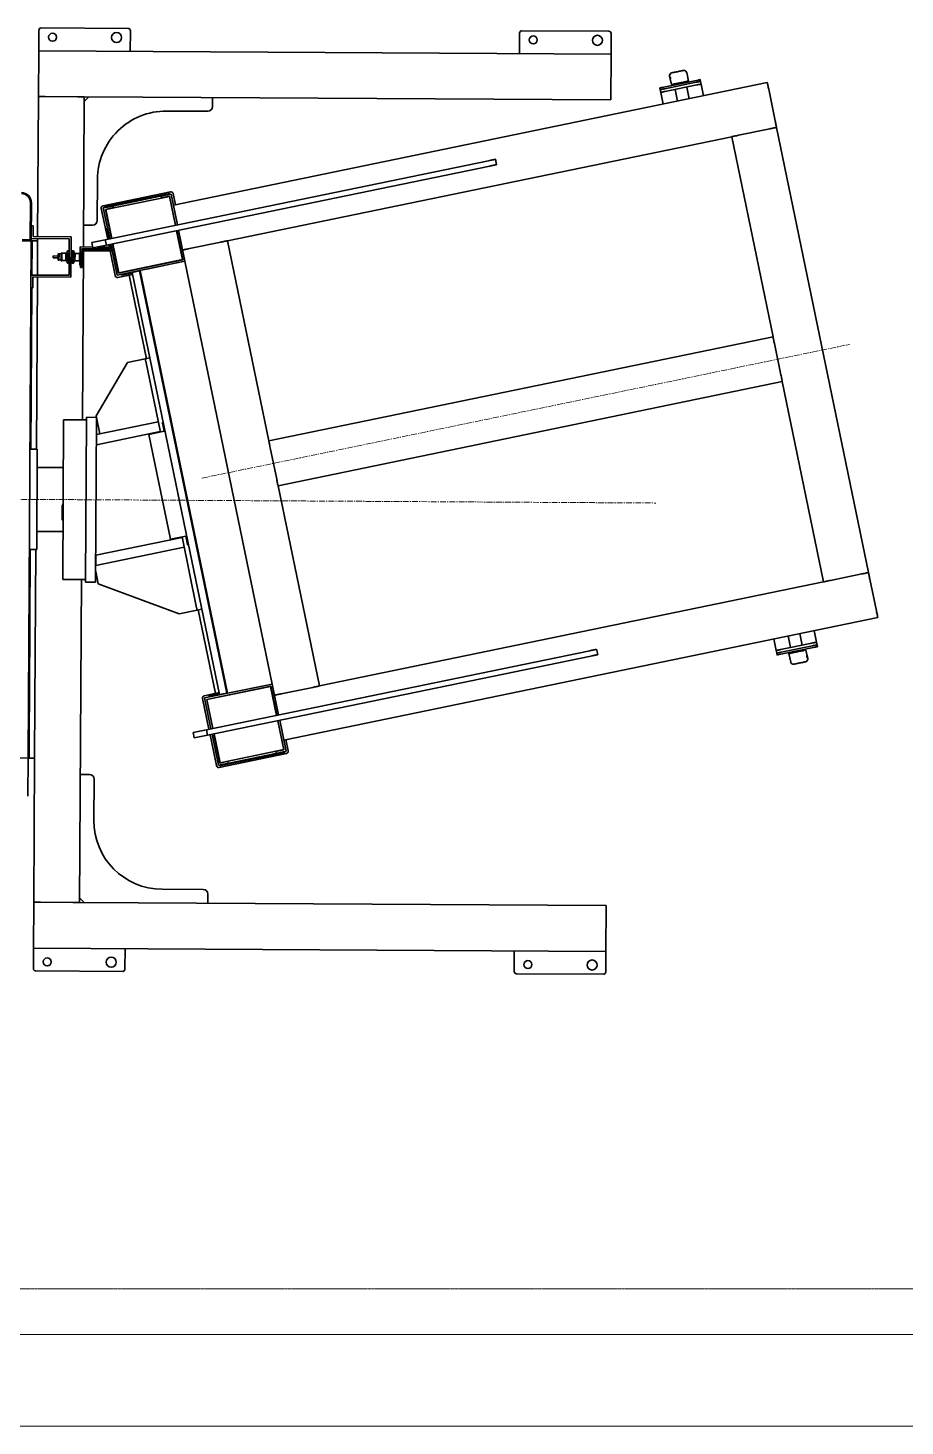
# Model space of a CAD drawing. Extents: x -59767 to 1106559, y -1290 to 1129522.
# Drawn here: x 70187 to 72102, y 589379 to 592433 of the extents above; entities that cross this region are included whole.
import ezdxf

# ---------------------------------------------------------------- set-up
doc = ezdxf.new("R2010")
doc.units = 0
doc.linetypes.add('CENTER', pattern=[2, 1.25, -0.25, 0.25, -0.25])
doc.linetypes.add('CENTERX2', pattern=[20.32, 12.7, -2.54, 2.54, -2.54])
doc.layers.get('0').update_dxf_attribs({"linetype": 'CONTINUOUS', "lineweight": 9})
for name, color, linetype, lineweight in [('CENTER', 1, 'CENTER', 9), ('WALL_200', 3, 'CONTINUOUS', 9), ('중간선', 5, 'CONTINUOUS', 9), ('중심선', 1, 'CENTER', 9)]:
    doc.layers.add(name, color=color, linetype=linetype, lineweight=lineweight)

# ---------------------------------------------------------------- blocks, each defined once
blk = doc.blocks.new('A$C43207309')
at = {"linetype": 'Continuous', "lineweight": 35}
for p, q in [((589.6, 2010), (589.6, 2055)), ((594.6, 2060), (784.6, 2060)), ((789.6, 2055), (789.6, 2010)), ((1639.6, 2010), (1639.6, 2055)), ((1644.6, 2060), (1834.6, 2060)), ((1839.6, 2055), (1839.6, 2010)), ((589.6, 1995), (589.6, 2010)), ((1839.6, 2010), (589.6, 2010)), ((589.6, 1925), (589.6, 1995)), ((1839.6, 1995), (1839.6, 2010)), ((1839.6, 1925), (1839.6, 1995)), ((589.6, 1910), (589.6, 1925)), ((1839.6, 1910), (1839.6, 1925)), ((1739.6, 1910), (589.6, 1910)), ((1459.6, 1890), (1459.6, 1910)), ((1739.6, 1900), (1729.6, 1910)), ((1739.6, 1910), (1739.6, 1204.5)), ((1754.6, 1910), (1739.6, 1910)), ((1824.6, 1910), (1754.6, 1910)), ((1839.6, 1910), (1824.6, 1910)), ((1839.6, 1910), (1839.6, 1595)), ((1559.6, 1880), (1469.6, 1880)), ((1709.6, 1640), (1709.6, 1730)), ((1853.6, 1595), (1853.6, 1678)), ((1739.6, 1630), (1719.6, 1630)), ((1436.5, 1613.1), (1289.8, 1581.9)), ((1434.6, 1603), (1295.7, 1573.4)), ((1431.8, 1609), (1295.8, 1580.1)), ((1432.2, 1607.1), (1296.2, 1578.2)), ((1417.4, 1599.8), (1416.5, 1603.7)), ((1419.5, 1604.4), (1438.1, 1608.3)), ((1420.3, 1600.4), (1435, 1603.6)), ((1448, 1539.9), (1434.6, 1603)), ((1434.7, 1609.6), (1435.1, 1607.7)), ((1435, 1603.6), (1448.5, 1540)), ((1438.1, 1608.3), (1452.4, 1540.8)), ((1456.8, 1541.8), (1442.5, 1609.2)), ((1839.6, 1595), (1851.6, 1595)), ((1839.6, 1590), (1839.6, 1595)), ((1839.6, 1139.5), (1839.6, 1590)), ((1851.6, 1595), (1851.6, 1590)), ((1851.6, 1595), (1853.6, 1595)), ((1851.6, 1565), (1851.6, 1590)), ((1853.6, 1595), (1853.6, 465)), ((1873.6, 1595), (1853.6, 1595)), ((1286, 1576), (1291.2, 1551.5)), ((1290.4, 1576.9), (1308.9, 1580.9)), ((1304.7, 1509.4), (1290.4, 1576.9)), ((1293.3, 1577.5), (1292.9, 1579.5)), ((1295.1, 1573.8), (1309.8, 1577)), ((1308.6, 1510.3), (1295.1, 1573.8)), ((1295.7, 1573.4), (1309.1, 1510.4)), ((1311.9, 1581.5), (1312.7, 1577.6)), ((1851.6, 1565), (1853.6, 1565)), ((1851.6, 1555), (1851.6, 1565)), ((1295.6, 1552.5), (0, 1277.1)), ((625.9, 1365.1), (1462.2, 1542.9)), ((628.4, 1353.4), (1464.7, 1531.2)), ((1298.7, 1537.8), (1304.7, 1509.4)), ((1299.8, 1553.4), (1300, 1552.2)), ((1299.8, 1553.4), (1300, 1553.4)), ((1300.2, 1552.4), (1299.8, 1551.8)), ((1304.7, 1528.8), (1305.2, 1528.9)), ((1305.3, 1528.5), (1304.7, 1528.8)), ((1463.9, 1465.1), (1450.5, 1528.1)), ((1451, 1528.2), (1464.5, 1464.7)), ((1454.9, 1529.1), (1469.2, 1461.6)), ((1473.6, 1462.5), (1459.3, 1530)), ((1462.2, 1542.9), (1491.5, 1549.1)), ((1464.7, 1531.2), (1462.2, 1542.9)), ((1494, 1537.4), (1464.7, 1531.2)), ((1491.5, 1549.1), (1494, 1537.4)), ((1851.6, 1315), (1851.6, 1555)), ((1321.5, 1430.2), (1307.2, 1497.7)), ((1307.2, 1497.7), (1313.2, 1469.3)), ((1324.6, 1434.9), (1311.1, 1498.5)), ((1311.6, 1498.6), (1325, 1435.5)), ((1315.1, 1479.9), (1315.4, 1480.5)), ((1315.6, 1480), (1315.1, 1479.9)), ((1301.7, 1451.5), (1233.2, 1437)), ((1319.9, 1456.9), (1320.5, 1456.6)), ((1469.2, 1461.6), (1321.5, 1430.2)), ((1464.5, 1464.7), (1324.6, 1434.9)), ((1325, 1435.5), (1463.9, 1465.1)), ((1331.4, 1436.9), (1331.5, 1436.4)), ((1336.2, 1433.3), (1404.7, 1447.9)), ((1379.4, 1446.6), (1379.3, 1447.1)), ((1419.4, 1451), (1615.4, 528.6)), ((1419.5, 1450.5), (1420.9, 1450.8)), ((1420.9, 1450.8), (1436.6, 1454.1)), ((1616.8, 529.4), (1420.9, 1450.8)), ((1460.1, 1459.1), (1436.6, 1454.1)), ((1632.4, 532.7), (1436.6, 1454.1)), ((1460.4, 1457.7), (1436.9, 1452.7)), ((1437.5, 1449.7), (1469.8, 1456.6)), ((1445.3, 1451.4), (1484.1, 1269)), ((1460.1, 1459.1), (1460.4, 1457.7)), ((1218.5, 1433.9), (118.6, 1200.1)), ((1311.4, 997.1), (1218.5, 1433.9)), ((1321.5, 1430.2), (1517.6, 507.8)), ((193.6, 1357.1), (189.6, 1375.7)), ((214.6, 1359.5), (136.3, 1342.9)), ((142, 1340), (210.5, 1354.5)), ((143.3, 1334.1), (211.7, 1348.7)), ((152.5, 1367.8), (156.4, 1349.2)), ((165.2, 1351.1), (165.6, 1349.1)), ((185.2, 1353.3), (184.8, 1355.2)), ((195.6, 1318.7), (190.2, 1344.1)), ((219.4, 1360.5), (220.3, 1356.6)), ((221.5, 1350.7), (220.3, 1356.6)), ((226.9, 1325.3), (221.5, 1350.7)), ((613.7, 1350.3), (611.2, 1362)), ((132.2, 1337.9), (131.4, 1341.8)), ((132.2, 1337.9), (133.5, 1332)), ((138.9, 1306.6), (133.5, 1332)), ((164.8, 1338.7), (170.2, 1313.3)), ((1851.6, 1305), (1851.6, 1315)), ((1853.6, 1305), (1851.6, 1305)), ((1851.6, 1139.5), (1851.6, 1305)), ((17.7, 1193.9), (3.1, 1262.4)), ((1476.3, 1267.3), (1486.6, 1269.5)), ((1525.7, 1277.8), (1486.6, 1269.5)), ((1487.6, 1264.6), (1520.5, 1110.1)), ((1525.7, 1277.8), (1703, 1213.3)), ((103.9, 1196.9), (35.5, 1182.4)), ((211.4, 763.3), (118.6, 1200.1)), ((1703, 1213.3), (1708.6, 1186.7)), ((1708.6, 1205), (1708.6, 1210)), ((1708.6, 1210), (1730.6, 1210)), ((1708.6, 1205), (1708.6, 855)), ((1730.6, 1210), (1730.6, 1205)), ((1730.6, 855), (1730.6, 1205)), ((1780.6, 1204.5), (1730.6, 1204.5)), ((1780.6, 1204.5), (1780.6, 855.5)), ((227.2, 208), (20.8, 1179.3)), ((1708.6, 1173.6), (1515.7, 1132.5)), ((1708.6, 1151.1), (1708.6, 1173.6)), ((1520.2, 1111), (1708.6, 1151.1)), ((1853.6, 1139.5), (1837.6, 1139.5)), ((1837.6, 1139.5), (1837.6, 920.5)), ((1506, 1127.4), (1508, 1127.8)), ((1512.1, 1108.3), (1509, 1123)), ((1545.4, 1115.4), (1512.1, 1108.3)), ((1545.4, 1115.4), (1594, 886.5)), ((1837.6, 1100), (1780.6, 1100)), ((1782.6, 1047.8), (1782.6, 1071.9)), ((1782.6, 1047.8), (1782.6, 1044.3)), ((1311.4, 997.1), (211.4, 763.3)), ((1329, 914), (1314.5, 982.4)), ((1780.6, 960), (1837.6, 960)), ((1837.6, 920.5), (1853.6, 920.5)), ((1839.6, 544), (1839.6, 920.5)), ((1851.6, 568), (1851.6, 920.5)), ((1332.2, 899.3), (232.2, 665.5)), ((1425, 462.6), (1332.2, 899.3)), ((1594, 886.5), (1560.8, 879.4)), ((1708.6, 909.8), (1569.3, 880.2)), ((1573.9, 858.7), (1708.6, 887.3)), ((1701, 885.7), (1709.4, 846.6)), ((1708.6, 887.3), (1708.6, 909.8)), ((1563.9, 864.7), (1560.8, 879.4)), ((1564.9, 859.8), (1563, 859.4)), ((1569.1, 881.2), (1602, 726.6)), ((1730.6, 855.5), (1780.6, 855.5)), ((1739.6, 855.5), (1739.6, 486.3)), ((1709.4, 846.6), (1642.1, 730)), ((1708.6, 850), (1708.6, 855)), ((1730.6, 850), (1708.6, 850)), ((1730.6, 855), (1730.6, 850)), ((229.1, 680.2), (214.6, 748.6)), ((1603, 721.7), (1592.7, 719.5)), ((1600.5, 721.2), (1639.3, 538.8)), ((1642.1, 730), (1603, 721.7)), ((325.1, 228.8), (232.2, 665.5)), ((1849.6, 568), (1853.6, 568)), ((1849.6, 565), (1849.6, 568)), ((1849.6, 565), (1849.6, 544)), ((1517.6, 507.8), (1665.3, 539.2)), ((1522.4, 504.7), (1662.2, 534.4)), ((1661.8, 533.9), (1522.9, 504.3)), ((1532.3, 510.9), (1600.7, 525.5)), ((1615.3, 529.1), (1616.8, 529.4)), ((1616.8, 529.4), (1632.4, 532.7)), ((1663.8, 544), (1631.5, 537.1)), ((1655.6, 539.2), (1632.1, 534.2)), ((1655.9, 537.7), (1632.4, 532.7)), ((1655.6, 539.2), (1655.9, 537.7)), ((1675.3, 470.8), (1661.8, 533.9)), ((1662.2, 534.4), (1675.7, 470.9)), ((1665.3, 539.2), (1679.7, 471.7)), ((1681.1, 486.3), (1669.7, 540.1)), ((1742.3, 523.1), (1745.5, 523.1)), ((1742.3, 520.1), (1742.3, 523.1)), ((1742.3, 520.1), (1742.3, 486.3)), ((1745.5, 523.1), (1745.5, 520.1)), ((1745.5, 520.1), (1745.5, 483.1)), ((1766.6, 544), (1766.6, 456)), ((1849.6, 544), (1766.6, 544)), ((1853.6, 540), (1770.6, 540)), ((1770.6, 540), (1770.6, 460)), ((1839.6, 470), (1839.6, 540)), ((1851.6, 470), (1851.6, 540)), ((1532, 440.3), (1517.6, 507.8)), ((1535.9, 441.1), (1522.4, 504.7)), ((1522.9, 504.3), (1536.4, 441.2)), ((1529.2, 506.2), (1529.3, 505.7)), ((1577.2, 515.9), (1577.1, 516.4)), ((1745.5, 518), (1746.8, 518)), ((1746.8, 518), (1746.8, 515)), ((1746.8, 515), (1746.8, 478)), ((1757.7, 508), (1747.7, 508)), ((1747.7, 492), (1747.7, 508)), ((1747.7, 492), (1757.7, 492)), ((1758.2, 509), (1757.7, 508.5)), ((1757.7, 491.5), (1757.7, 508.5)), ((1757.7, 491.5), (1758.2, 491)), ((1760, 509), (1758.2, 509)), ((1758.2, 491), (1758.2, 509)), ((1758.2, 491), (1760, 491)), ((1760.3, 512.9), (1760, 512.3)), ((1760, 509.7), (1760, 512.3)), ((1760, 512.3), (1760, 512.3)), ((1760, 504.9), (1760, 509.7)), ((1760, 498.2), (1760, 504.9)), ((1760, 498.2), (1760.8, 494.7)), ((1760, 492.6), (1760, 498.2)), ((1760, 488.5), (1760, 492.6)), ((1764, 513.6), (1760.8, 513.6)), ((1764, 508.3), (1760.8, 508.3)), ((1764, 494.7), (1760.8, 494.7)), ((1764, 508.3), (1764, 513.6)), ((1765.4, 509), (1764, 509)), ((1764, 494.7), (1764, 508.3)), ((1764, 486.4), (1764, 494.7)), ((1764, 491), (1765.4, 491)), ((1766.6, 514.5), (1765.4, 514.5)), ((1765.4, 485.5), (1765.4, 514.5)), ((1770.9, 509), (1770.6, 509)), ((1770.6, 491), (1770.9, 491)), ((1770.9, 513.6), (1774.1, 513.6)), ((1770.9, 508.3), (1770.9, 513.6)), ((1770.9, 508.3), (1774.1, 508.3)), ((1770.9, 494.7), (1770.9, 508.3)), ((1770.9, 494.7), (1774.1, 494.7)), ((1770.9, 486.4), (1770.9, 494.7)), ((1774.9, 498.2), (1774.1, 494.7)), ((1774.9, 512.3), (1774.6, 512.9)), ((1774.9, 509.7), (1774.9, 512.3)), ((1774.9, 512.3), (1774.9, 512.3)), ((1774.9, 504.9), (1774.9, 509.7)), ((1776.2, 509), (1774.9, 509)), ((1774.9, 498.2), (1774.9, 504.9)), ((1774.9, 492.6), (1774.9, 498.2)), ((1774.9, 488.5), (1774.9, 492.6)), ((1774.9, 491), (1776.2, 491)), ((1776.7, 508.5), (1776.2, 509)), ((1776.2, 491), (1776.2, 509)), ((1776.2, 491), (1776.7, 491.5)), ((1777.5, 508), (1776.7, 508.5)), ((1776.7, 491.5), (1776.7, 508.5)), ((1776.7, 491.5), (1777.5, 492)), ((1786.7, 508), (1777.5, 508)), ((1777.5, 492), (1777.5, 508)), ((1777.5, 492), (1786.7, 492)), ((1787.7, 508.5), (1786.7, 508.5)), ((1786.7, 491.5), (1786.7, 508.5)), ((1786.7, 491.5), (1787.7, 491.5)), ((1788.2, 492), (1788.2, 508)), ((1792.7, 506.5), (1788.2, 506.5)), ((1788.2, 493.5), (1792.7, 493.5)), ((1794.2, 507), (1792.7, 507)), ((1792.7, 493), (1792.7, 507)), ((1792.7, 493), (1794.2, 493)), ((1794.7, 493.5), (1794.7, 506.5)), ((1805.3, 502), (1794.7, 502)), ((1794.7, 498), (1805.3, 498)), ((1805.3, 498), (1805.3, 502)), ((1425, 462.6), (325.1, 228.8)), ((853.1, 296), (1689.4, 473.8)), ((855.6, 284.3), (1691.9, 462)), ((1508.1, 480.2), (1439.7, 465.7)), ((1525.9, 468.7), (1532, 440.3)), ((1527, 482.7), (1527.4, 483.3)), ((1532.4, 459.8), (1531.9, 459.7)), ((1532.5, 459.3), (1531.9, 459.7)), ((1742.3, 486.3), (1676.5, 486.3)), ((1691.2, 395.9), (1677.7, 459)), ((1678.2, 459.1), (1691.7, 395.6)), ((1745.5, 483.1), (1680.5, 483.1)), ((1680.5, 483.1), (1682.8, 472.4)), ((1684.1, 472.6), (1681.8, 483.1)), ((1742.8, 482), (1682.1, 482)), ((1682.1, 460), (1696.5, 392.5)), ((1709.2, 478), (1682.9, 478)), ((1685.3, 460.6), (1689.4, 441.1)), ((1700.9, 393.4), (1686.5, 460.9)), ((1689.4, 473.8), (1718.8, 480)), ((1691.9, 462), (1689.4, 473.8)), ((1721.3, 468.3), (1691.9, 462)), ((1718.8, 480), (1721.3, 468.3)), ((1746.8, 478), (1719.2, 478)), ((1739.6, 483.1), (1739.6, 482)), ((1739.6, 478), (1739.6, 150)), ((1742.8, 483.1), (1742.8, 482)), ((1760, 488.5), (1760.8, 486.4)), ((1760, 487.7), (1760, 488.5)), ((1760, 487.7), (1760.3, 487.1)), ((1760.8, 486.4), (1760.3, 487.2)), ((1764, 486.4), (1760.8, 486.4)), ((1765.4, 485.5), (1766.6, 485.5)), ((1770.6, 460), (1853.6, 460)), ((1770.9, 486.4), (1774.1, 486.4)), ((1774.9, 488.5), (1774.1, 486.4)), ((1774.1, 486.4), (1774.6, 487.2)), ((1774.6, 487.1), (1774.9, 487.7)), ((1774.9, 487.7), (1774.9, 488.5)), ((1839.6, 465), (1839.6, 470)), ((1851.6, 465), (1839.6, 465)), ((1839.6, 465), (1839.6, 460)), ((1851.6, 470), (1851.6, 465)), ((1853.6, 465), (1851.6, 465)), ((1873.6, 465), (1853.6, 465)), ((1853.6, 465), (1853.6, 382)), ((1873.6, 463), (1855.6, 463)), ((1855.6, 463), (1855.6, 382)), ((1548.8, 361.1), (1534.4, 428.6)), ((1534.4, 428.6), (1540.5, 400.2)), ((1551.9, 365.8), (1538.4, 429.4)), ((1538.8, 429.5), (1552.3, 366.4)), ((1690.1, 438.1), (1686.9, 437.5)), ((1739.6, 430), (1719.6, 430)), ((1766.6, 456), (1849.6, 456)), ((1839.6, 456), (1839.6, 150)), ((1849.6, 456), (1849.6, 435)), ((1849.6, 432), (1849.6, 435)), ((1853.6, 432), (1849.6, 432)), ((1542.3, 410.8), (1542.7, 411.4)), ((1542.3, 410.8), (1542.8, 410.9)), ((1709.6, 420), (1709.6, 330)), ((1543.6, 385.5), (248, 110.2)), ((1539.2, 384.6), (1544.4, 360.1)), ((1547.8, 387.4), (1547.2, 387.8)), ((1547.8, 386.4), (1547.6, 387.6)), ((1548, 386.5), (1547.8, 386.4)), ((1550.3, 356.3), (1697, 387.5)), ((1566.5, 368.9), (1551.9, 365.8)), ((1552.3, 366.4), (1691.2, 395.9)), ((1690.6, 391.2), (1554.7, 362.3)), ((1691, 389.3), (1555.1, 360.4)), ((1569.5, 369.6), (1570.3, 365.6)), ((1675, 387.9), (1674.1, 391.8)), ((1691.7, 395.6), (1677.1, 392.4)), ((1696.5, 392.5), (1677.9, 388.5)), ((1693.6, 391.8), (1694, 389.9)), ((1567.4, 365), (1548.8, 361.1)), ((1552.1, 359.7), (1551.7, 361.7)), ((840.9, 281.2), (838.4, 292.9)), ((310.4, 225.6), (241.9, 211.1)), ((244.9, 124.8), (230.4, 193.3)), ((475, 158.4), (480.4, 133)), ((1459.6, 170), (1459.6, 150)), ((1559.6, 180), (1469.6, 180)), ((1729.6, 150), (1739.6, 160)), ((386.9, 139.7), (392.3, 114.2)), ((402.1, 116.3), (470.6, 130.9)), ((403.4, 110.5), (471.8, 125)), ((418.2, 146.3), (423.6, 120.9)), ((449.1, 126.3), (443.7, 151.7)), ((480.4, 133), (481.6, 127.1)), ((481.6, 127.1), (482.5, 123.2)), ((589.6, 135), (589.6, 150)), ((1739.6, 150), (589.6, 150)), ((589.6, 65), (589.6, 135)), ((1739.6, 150), (1754.6, 150)), ((1824.6, 150), (1754.6, 150)), ((1824.6, 150), (1839.6, 150)), ((1839.6, 135), (1839.6, 150)), ((1839.6, 65), (1839.6, 135)), ((393.6, 108.4), (392.3, 114.2)), ((394.4, 104.5), (393.6, 108.4)), ((477.6, 122.1), (399.3, 105.5)), ((420.3, 107.9), (424.2, 89.3)), ((428.7, 111.7), (429.1, 109.8)), ((448.6, 113.9), (448.2, 115.9)), ((461.4, 97.2), (457.4, 115.8)), ((589.6, 50), (589.6, 65)), ((1839.6, 50), (1839.6, 65)), ((589.6, 50), (589.6, 5)), ((1839.6, 50), (589.6, 50)), ((789.6, 5), (789.6, 50)), ((1639.6, 50), (1639.6, 5)), ((1839.6, 5), (1839.6, 50)), ((594.6, 0), (784.6, 0)), ((1644.6, 0), (1834.6, 0))]:
    blk.add_line(p, q, dxfattribs=at)
at = {"linetype": 'Continuous', "lineweight": 35, "flags": 128}
for points in [[(1420.3, 1600.4), (1419.7, 1600.3), (1419.2, 1600.2), (1418.7, 1600.1), (1418.2, 1600), (1417.9, 1599.9), (1417.6, 1599.9), (1417.4, 1599.8), (1417.4, 1599.8)], [(1431.8, 1609), (1432.3, 1609.1), (1432.9, 1609.3), (1433.4, 1609.4), (1433.8, 1609.5), (1434.2, 1609.5), (1434.5, 1609.6), (1434.7, 1609.6), (1434.7, 1609.6)], [(1292.9, 1579.5), (1292.9, 1579.5), (1293.1, 1579.5), (1293.4, 1579.6), (1293.7, 1579.7), (1294.2, 1579.8), (1294.7, 1579.9), (1295.2, 1580), (1295.8, 1580.1)], [(1312.7, 1577.6), (1312.7, 1577.6), (1312.5, 1577.5), (1312.2, 1577.5), (1311.9, 1577.4), (1311.4, 1577.3), (1310.9, 1577.2), (1310.3, 1577.1), (1309.8, 1577)], [(1218.5, 1433.9), (1218.7, 1433.9), (1219.3, 1434), (1220.1, 1434.2), (1221.3, 1434.4), (1222.8, 1434.8), (1224.6, 1435.1), (1226.5, 1435.6), (1228.7, 1436), (1230.9, 1436.5), (1233.2, 1437)], [(1301.7, 1451.5), (1304, 1452), (1306.2, 1452.5), (1308.3, 1452.9), (1310.3, 1453.4), (1312.1, 1453.7), (1313.5, 1454), (1314.7, 1454.3), (1315.6, 1454.5), (1316.2, 1454.6), (1316.3, 1454.6)], [(1435, 1454.3), (1435, 1454.3), (1435.1, 1454.1), (1435.1, 1453.8)], [(157.1, 1374.9), (157.1, 1374.9), (157.4, 1374.9)], [(157.4, 1374.9), (158, 1375.1), (159, 1375.3), (160.2, 1375.5), (161.7, 1375.9), (163.4, 1376.2), (165.3, 1376.6), (167.3, 1377.1), (169.4, 1377.5), (171.5, 1377.9), (173.6, 1378.4), (175.5, 1378.8), (177.3, 1379.2), (178.9, 1379.5), (180.2, 1379.8), (181.3, 1380), (182, 1380.2), (182.4, 1380.3), (182.5, 1380.3)], [(153.2, 1366.4), (153.1, 1366.2), (153.1, 1365.8), (153.1, 1365.2), (153.3, 1364.4), (153.4, 1363.6), (153.6, 1362.8), (153.8, 1362.2), (154, 1361.7), (154.2, 1361.5), (154.4, 1361.6), (154.5, 1361.9), (154.6, 1362.5), (154.5, 1363.3), (154.4, 1364.1), (154.2, 1364.9), (153.9, 1365.6), (153.6, 1366.1), (153.4, 1366.4), (153.2, 1366.4)], [(156.4, 1349.2), (156.5, 1349.2), (156.9, 1349.3)], [(156.9, 1349.3), (157.6, 1349.4), (158.6, 1349.6), (159.9, 1349.9), (161.6, 1350.3), (163.4, 1350.7), (165.5, 1351.1), (167.8, 1351.6), (170.2, 1352.1), (172.7, 1352.6), (175.2, 1353.2), (177.7, 1353.7), (180.2, 1354.2), (182.6, 1354.7), (184.8, 1355.2), (186.9, 1355.7), (188.7, 1356), (190.3, 1356.4), (191.6, 1356.7), (192.6, 1356.9), (193.2, 1357), (193.6, 1357.1), (193.6, 1357.1)], [(220.3, 1356.6), (220.1, 1356.6), (219.5, 1356.5), (218.6, 1356.3), (217.4, 1356), (215.9, 1355.7), (214.2, 1355.3), (212.4, 1354.9), (210.5, 1354.5)], [(211.7, 1348.7), (213.7, 1349.1), (215.5, 1349.5), (217.2, 1349.8), (218.7, 1350.1), (219.9, 1350.4), (220.8, 1350.6), (221.3, 1350.7), (221.5, 1350.7)], [(214.6, 1359.5), (215.5, 1359.7), (216.4, 1359.9), (217.3, 1360.1), (218, 1360.2), (218.6, 1360.4), (219.1, 1360.5), (219.4, 1360.5), (219.4, 1360.5)], [(611.2, 1362), (611.4, 1362.1), (611.9, 1362.2), (612.8, 1362.4), (614, 1362.6), (615.5, 1362.9), (617.2, 1363.3), (619.2, 1363.7), (621.3, 1364.2), (623.6, 1364.6), (625.9, 1365.1)], [(628.4, 1353.4), (626.1, 1352.9), (623.8, 1352.4), (621.7, 1352), (619.7, 1351.6), (618, 1351.2), (616.5, 1350.9), (615.3, 1350.6), (614.4, 1350.4), (613.9, 1350.3), (613.7, 1350.3)], [(131.4, 1341.8), (131.5, 1341.8), (131.8, 1341.9), (132.2, 1342), (132.8, 1342.1), (133.6, 1342.3), (134.4, 1342.5), (135.3, 1342.7), (136.3, 1342.9)], [(142, 1340), (140.1, 1339.6), (138.3, 1339.2), (136.6, 1338.8), (135.1, 1338.5), (133.9, 1338.3), (133, 1338.1), (132.4, 1337.9), (132.2, 1337.9)], [(133.5, 1332), (133.7, 1332.1), (134.2, 1332.2), (135.1, 1332.4), (136.4, 1332.6), (137.8, 1333), (139.5, 1333.3), (141.4, 1333.7), (143.3, 1334.1)], [(3.1, 1262.4), (2.6, 1264.7), (2.2, 1266.9), (1.7, 1269.1), (1.3, 1271), (0.9, 1272.8), (0.6, 1274.3), (0.3, 1275.5), (0.2, 1276.4), (0, 1276.9), (0, 1277.1)], [(1486.6, 1269.5), (1486.6, 1269.4), (1486.6, 1269.1), (1486.7, 1268.7), (1486.9, 1268.1), (1487, 1267.3), (1487.2, 1266.5), (1487.4, 1265.6), (1487.6, 1264.6)], [(20.8, 1179.3), (20.8, 1179.4), (20.6, 1180), (20.5, 1180.9), (20.2, 1182.1), (19.9, 1183.6), (19.5, 1185.3), (19.1, 1187.3), (18.6, 1189.4), (18.2, 1191.6), (17.7, 1193.9)], [(103.9, 1196.9), (106.2, 1197.4), (108.5, 1197.9), (110.6, 1198.4), (112.6, 1198.8), (114.3, 1199.1), (115.8, 1199.5), (117, 1199.7), (117.9, 1199.9), (118.4, 1200), (118.6, 1200.1)], [(20.8, 1179.3), (21, 1179.3), (21.5, 1179.4), (22.4, 1179.6), (23.6, 1179.9), (25.1, 1180.2), (26.8, 1180.6), (28.8, 1181), (30.9, 1181.4), (33.2, 1181.9), (35.5, 1182.4)], [(1508, 1127.8), (1508, 1127.8), (1508.1, 1127.5), (1508.2, 1127), (1508.3, 1126.4), (1508.4, 1125.7), (1508.6, 1124.8), (1508.8, 1123.9), (1509, 1123)], [(1311.4, 997.1), (1311.4, 996.9), (1311.5, 996.4), (1311.7, 995.5), (1312, 994.3), (1312.3, 992.8), (1312.7, 991.1), (1313.1, 989.1), (1313.5, 987), (1314, 984.7), (1314.5, 982.4)], [(1329, 914), (1329.5, 911.7), (1330, 909.4), (1330.5, 907.3), (1330.9, 905.3), (1331.2, 903.6), (1331.6, 902.1), (1331.8, 900.9), (1332, 900), (1332.1, 899.5), (1332.2, 899.3)], [(1563.9, 864.7), (1564.1, 863.8), (1564.3, 862.9), (1564.5, 862), (1564.6, 861.3), (1564.8, 860.7), (1564.9, 860.2), (1564.9, 859.9), (1564.9, 859.8)], [(214.6, 748.6), (214.1, 750.9), (213.6, 753.2), (213.1, 755.3), (212.7, 757.3), (212.4, 759), (212, 760.5), (211.8, 761.7), (211.6, 762.6), (211.5, 763.1), (211.4, 763.3)], [(1602, 726.6), (1602.2, 725.7), (1602.4, 724.7), (1602.5, 723.9), (1602.7, 723.2), (1602.8, 722.6), (1602.9, 722.1), (1603, 721.8), (1603, 721.7)], [(232.2, 665.5), (232.2, 665.7), (232.1, 666.2), (231.9, 667.1), (231.6, 668.3), (231.3, 669.8), (230.9, 671.5), (230.5, 673.5), (230.1, 675.6), (229.6, 677.9), (229.1, 680.2)], [(1631, 532.4), (1631, 532.1), (1631.1, 532), (1631.1, 531.9)], [(1760.8, 513.6), (1760.2, 512.7), (1760, 512.3)], [(1760, 509.7), (1760, 509.6), (1760.8, 508.3)], [(1760.8, 508.3), (1760.5, 507.1), (1760, 504.9)], [(1760.8, 494.7), (1760.5, 494), (1760, 492.6)], [(1774.1, 513.6), (1774.7, 512.7), (1774.9, 512.3)], [(1774.9, 509.7), (1774.9, 509.6), (1774.1, 508.3)], [(1774.1, 508.3), (1774.4, 507.1), (1774.9, 504.9)], [(1774.1, 494.7), (1774.4, 494), (1774.9, 492.6)], [(1439.7, 465.7), (1437.4, 465.2), (1435.1, 464.7), (1433, 464.3), (1431, 463.8), (1429.3, 463.5), (1427.8, 463.1), (1426.6, 462.9), (1425.7, 462.7), (1425.2, 462.6), (1425, 462.6)], [(1522.8, 483.3), (1522.6, 483.3), (1522.1, 483.2), (1521.2, 483), (1520, 482.7), (1518.5, 482.4), (1516.8, 482.1), (1514.8, 481.6), (1512.7, 481.2), (1510.4, 480.7), (1508.1, 480.2)], [(1689.4, 441.1), (1689.6, 440.5), (1689.7, 439.9), (1689.8, 439.4), (1689.9, 439), (1690, 438.6), (1690, 438.4), (1690, 438.2), (1690.1, 438.1)], [(1566.5, 368.9), (1567.1, 369.1), (1567.7, 369.2), (1568.2, 369.3), (1568.6, 369.4), (1569, 369.5), (1569.3, 369.5), (1569.4, 369.6), (1569.5, 369.6)], [(1674.1, 391.8), (1674.2, 391.8), (1674.4, 391.9), (1674.6, 391.9), (1675, 392), (1675.4, 392.1), (1676, 392.2), (1676.5, 392.3), (1677.1, 392.4)], [(1694, 389.9), (1693.9, 389.9), (1693.8, 389.8), (1693.5, 389.8), (1693.1, 389.7), (1692.7, 389.6), (1692.2, 389.5), (1691.6, 389.4), (1691, 389.3)], [(1555.1, 360.4), (1554.5, 360.2), (1554, 360.1), (1553.4, 360), (1553, 359.9), (1552.6, 359.8), (1552.4, 359.8), (1552.2, 359.8), (1552.1, 359.7)], [(838.4, 292.9), (838.6, 292.9), (839.2, 293), (840, 293.2), (841.2, 293.5), (842.7, 293.8), (844.5, 294.2), (846.5, 294.6), (848.6, 295.1), (850.8, 295.5), (853.1, 296)], [(855.6, 284.3), (853.3, 283.8), (851.1, 283.3), (849, 282.9), (847, 282.4), (845.2, 282.1), (843.7, 281.8), (842.5, 281.5), (841.7, 281.3), (841.1, 281.2), (840.9, 281.2)], [(325.1, 228.8), (324.9, 228.7), (324.3, 228.6), (323.5, 228.4), (322.3, 228.2), (320.8, 227.8), (319, 227.5), (317.1, 227.1), (314.9, 226.6), (312.7, 226.1), (310.4, 225.6)], [(241.9, 211.1), (239.6, 210.6), (237.4, 210.1), (235.3, 209.7), (233.3, 209.3), (231.5, 208.9), (230, 208.6), (228.8, 208.3), (228, 208.1), (227.4, 208), (227.2, 208)], [(230.4, 193.3), (229.9, 195.6), (229.4, 197.8), (229, 200), (228.5, 201.9), (228.2, 203.7), (227.8, 205.2), (227.6, 206.4), (227.4, 207.2), (227.3, 207.8), (227.2, 208)], [(248, 110.2), (248, 110.3), (247.9, 110.9), (247.7, 111.7), (247.4, 113), (247.1, 114.4), (246.8, 116.2), (246.3, 118.2), (245.9, 120.3), (245.4, 122.5), (244.9, 124.8)], [(470.6, 130.9), (472.5, 131.3), (474.3, 131.7), (476, 132), (477.5, 132.3), (478.7, 132.6), (479.6, 132.8), (480.2, 132.9), (480.4, 133)], [(481.6, 127.1), (481.4, 127), (480.9, 126.9), (480, 126.7), (478.8, 126.5), (477.3, 126.2), (475.6, 125.8), (473.7, 125.4), (471.8, 125)], [(482.5, 123.2), (482.4, 123.2), (482.1, 123.1), (481.6, 123), (481, 122.9), (480.3, 122.7), (479.4, 122.5), (478.5, 122.3), (477.6, 122.1)], [(392.3, 114.2), (392.5, 114.3), (393.1, 114.4), (394, 114.6), (395.2, 114.9), (396.7, 115.2), (398.4, 115.5), (400.2, 115.9), (402.1, 116.3)], [(403.4, 110.5), (401.5, 110), (399.6, 109.7), (397.9, 109.3), (396.5, 109), (395.2, 108.7), (394.3, 108.5), (393.8, 108.4), (393.6, 108.4)], [(399.3, 105.5), (398.4, 105.3), (397.4, 105.1), (396.6, 104.9), (395.9, 104.8), (395.2, 104.6), (394.8, 104.5), (394.5, 104.5), (394.4, 104.5)], [(457, 115.7), (456.3, 115.6), (455.3, 115.4), (454, 115.1), (452.3, 114.7), (450.5, 114.3), (448.4, 113.9), (446.1, 113.4), (443.7, 112.9), (441.3, 112.4), (438.7, 111.8), (436.2, 111.3), (433.7, 110.8), (431.3, 110.3), (429.1, 109.8), (427, 109.3), (425.2, 109), (423.6, 108.6), (422.3, 108.3), (421.3, 108.1), (420.6, 108), (420.3, 107.9), (420.3, 107.9)], [(457.4, 115.8), (457.4, 115.8), (457, 115.7)], [(460.7, 98.6), (460.8, 98.8), (460.8, 99.2), (460.7, 99.8), (460.6, 100.6), (460.4, 101.4), (460.3, 102.2), (460.1, 102.8), (459.9, 103.3), (459.7, 103.5), (459.5, 103.4), (459.4, 103.1), (459.3, 102.5), (459.3, 101.7), (459.5, 100.9), (459.7, 100.1), (460, 99.4), (460.3, 98.9), (460.5, 98.6), (460.7, 98.6)], [(456.5, 90), (455.9, 89.9), (454.9, 89.7), (453.7, 89.5), (452.2, 89.1), (450.5, 88.8), (448.6, 88.4), (446.6, 87.9), (444.5, 87.5), (442.4, 87.1), (440.4, 86.6), (438.4, 86.2), (436.6, 85.8), (435, 85.5), (433.7, 85.2), (432.6, 85), (431.8, 84.8), (431.4, 84.7), (431.3, 84.7)], [(456.8, 90.1), (456.8, 90.1), (456.5, 90)]]:
    blk.add_lwpolyline(points, dxfattribs=at)
at = {"linetype": 'Continuous', "lineweight": 35}
for centre, radius in [((619.6, 2040), 11), ((759.6, 2040), 8.75), ((1669.6, 2040), 11), ((1809.6, 2040), 8.75), ((619.6, 20), 11), ((1669.6, 20), 11), ((759.6, 20), 8.75), ((1809.6, 20), 8.75)]:
    blk.add_circle(centre, radius, dxfattribs=at)
for centre, radius, start, end in [((594.6, 2055), 5, 90, 180), ((784.6, 2055), 5, 0, 90), ((1644.6, 2055), 5, 90, 180), ((1834.6, 2055), 5, 0, 90), ((1469.6, 1890), 10, 180, 270), ((1559.6, 1730), 150, 0, 90), ((1719.6, 1640), 10, 180, 270), ((1437.6, 1608.2), 5, 12, 102), ((1290.8, 1577), 5, 102, 192), ((1468.8, 1461.5), 5, 282, 12), ((158.3, 1369), 6, 102, 192), ((183.8, 1374.4), 6, 12, 102), ((1778.1, 1071.8), 4.53, 0.8085, 56.0365), ((1778.1, 1047.9), 4.52, 303.8468, 359.3083), ((1777.9, 1044.2), 4.69, 304.9506, 1.3078), ((1664.8, 539.1), 5, 12, 102), ((1787.7, 508), 0.5, 0, 90), ((1787.7, 492), 0.5, 270, 0), ((1794.2, 506.5), 0.5, 0, 90), ((1794.2, 493.5), 0.5, 270, 0), ((1719.6, 420), 10, 90, 180), ((1696, 392.4), 5, 282, 12), ((1875.6, 382), 22, 180, 270), ((1875.6, 382), 20, 180, 270), ((1549.3, 361.2), 5, 192, 282), ((1559.6, 330), 150, 270, 0), ((1469.6, 170), 10, 90, 180), ((455.5, 96), 6, 282, 12), ((430.1, 90.6), 6, 192, 282), ((594.6, 5), 5, 180, 270), ((784.6, 5), 5, 270, 0), ((1644.6, 5), 5, 180, 270), ((1834.6, 5), 5, 270, 0)]:
    blk.add_arc(centre, radius, start, end, dxfattribs=at)
at = {"layer": 'CENTER', "linetype": 'CENTERX2', "lineweight": 18}
for p, q in [((3131.6, 1030), (485.9, 1030)), ((1478.3, 981.5), (65.3, 681.1))]:
    blk.add_line(p, q, dxfattribs=at)

msp = doc.modelspace()

# ---------------------------------------------------------------- linework, layer by layer
at = {"layer": 'WALL_200', "ltscale": 0.5}
msp.add_lwpolyline([(73908.2, 589379.1), (68508.3, 589379.1), (68508.3, 589579.1), (73908.2, 589579.1), (73908.2, 589379.1)], dxfattribs=at)
at = {"layer": '중심선'}
msp.add_line((62206.8, 589679.1), (154856.8, 589679.1), dxfattribs=at)

# ---------------------------------------------------------------- block references
at = {"layer": '중간선', "rotation": 179.6688575530659}
msp.add_blockref('A$C43207309', (72050.2, 592422.6), dxfattribs=at)

doc.saveas('drawing.dxf')
